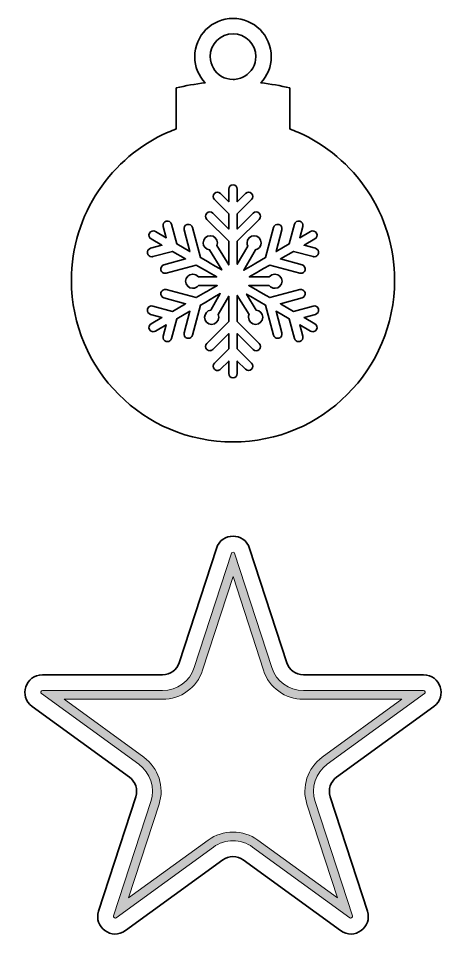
# Model space of a CAD drawing. Extents: x 49 to 2005, y -1071 to -24.
# Drawn here: x 826 to 1224, y -1021 to -167 of the extents above; entities that cross this region are included whole.
import ezdxf

# ---------------------------------------------------------------- set-up
doc = ezdxf.new("R2010")
doc.units = 0
doc.header["$MEASUREMENT"] = 0
doc.layers.add('Layer 1', color=7, linetype='Continuous', lineweight=0)

# ---------------------------------------------------------------- blocks, each defined once
blk = doc.blocks.new('Block_2')
at = {"layer": 'Layer 1', "true_color": 0x010101, "transparency": 33554687}
h = blk.add_hatch(color=18, dxfattribs=at)
h.dxf.hatch_style = 2
edge = h.paths.add_edge_path()
edge.add_spline(control_points=[(1024.84, -661.58), (1023.91, -661.58), (1023.6, -661.96), (1023.39, -662.63), (1023.39, -662.63), (988.96, -768.58), (988.96, -768.58), (984.81, -781.35), (973.01, -789.93), (959.58, -789.93), (959.58, -789.93), (848.18, -789.93), (848.18, -789.93), (847.47, -789.93), (847.01, -790.1), (846.72, -790.98), (846.44, -791.87), (846.71, -792.28), (847.28, -792.69), (847.28, -792.69), (937.41, -858.18), (937.41, -858.18), (948.26, -866.07), (952.77, -879.94), (948.63, -892.71), (948.63, -892.71), (914.2, -998.67), (914.2, -998.67), (913.97, -999.38), (914.11, -999.67), (914.3, -999.92), (914.69, -1000.46), (915.3, -1000.74), (915.71, -1000.74), (915.8, -1000.74), (916.05, -1000.74), (916.55, -1000.37), (916.55, -1000.37), (1006.68, -934.89), (1006.68, -934.89), (1011.99, -931.03), (1018.27, -928.99), (1024.84, -928.99), (1031.41, -928.99), (1037.68, -931.03), (1043, -934.89), (1043, -934.89), (1133.12, -1000.37), (1133.12, -1000.37), (1133.63, -1000.74), (1133.88, -1000.74), (1133.97, -1000.74), (1134.37, -1000.74), (1134.99, -1000.46), (1135.38, -999.92), (1135.56, -999.67), (1135.71, -999.38), (1135.47, -998.66), (1135.47, -998.66), (1101.05, -892.71), (1101.05, -892.71), (1096.9, -879.94), (1101.41, -866.07), (1112.27, -858.18), (1112.27, -858.18), (1202.4, -792.69), (1202.4, -792.69), (1202.97, -792.28), (1203.24, -791.87), (1202.96, -790.99), (1202.67, -790.1), (1202.2, -789.93), (1201.5, -789.93), (1201.5, -789.93), (1090.09, -789.93), (1090.09, -789.93), (1076.67, -789.93), (1064.86, -781.35), (1060.72, -768.58), (1060.72, -768.58), (1026.29, -662.63), (1026.29, -662.63), (1026.08, -661.96), (1025.77, -661.58), (1024.84, -661.58), (1024.84, -661.58), (1024.84, -661.58), (1024.84, -661.58)], knot_values=[0, 0, 0, 0, 1, 1, 1, 2, 2, 2, 3, 3, 3, 4, 4, 4, 5, 5, 5, 6, 6, 6, 7, 7, 7, 8, 8, 8, 9, 9, 9, 10, 10, 10, 11, 11, 11, 12, 12, 12, 13, 13, 13, 14, 14, 14, 15, 15, 15, 16, 16, 16, 17, 17, 17, 18, 18, 18, 19, 19, 19, 20, 20, 20, 21, 21, 21, 22, 22, 22, 23, 23, 23, 24, 24, 24, 25, 25, 25, 26, 26, 26, 27, 27, 27, 28, 28, 28, 29, 29, 29, 29], degree=3, periodic=0)
edge = h.paths.add_edge_path()
edge.add_spline(control_points=[(1024.84, -684.25), (1024.84, -684.25), (1053.05, -771.07), (1053.05, -771.07), (1058.28, -787.17), (1073.17, -797.99), (1090.09, -797.99), (1090.09, -797.99), (1181.39, -797.99), (1181.39, -797.99), (1181.39, -797.99), (1107.53, -851.65), (1107.53, -851.65), (1093.84, -861.6), (1088.15, -879.1), (1093.38, -895.2), (1093.38, -895.2), (1121.59, -982.03), (1121.59, -982.03), (1121.59, -982.03), (1047.74, -928.37), (1047.74, -928.37), (1041.04, -923.5), (1033.12, -920.93), (1024.84, -920.93), (1016.56, -920.93), (1008.64, -923.5), (1001.94, -928.37), (1001.94, -928.37), (928.08, -982.03), (928.08, -982.03), (928.08, -982.03), (956.3, -895.2), (956.3, -895.2), (961.52, -879.1), (955.84, -861.6), (942.14, -851.65), (942.14, -851.65), (868.28, -797.99), (868.28, -797.99), (868.28, -797.99), (959.58, -797.99), (959.58, -797.99), (976.51, -797.99), (991.4, -787.17), (996.63, -771.08), (996.63, -771.08), (1024.84, -684.25), (1024.84, -684.25)], knot_values=[0, 0, 0, 0, 1, 1, 1, 2, 2, 2, 3, 3, 3, 4, 4, 4, 5, 5, 5, 6, 6, 6, 7, 7, 7, 8, 8, 8, 9, 9, 9, 10, 10, 10, 11, 11, 11, 12, 12, 12, 13, 13, 13, 14, 14, 14, 15, 15, 15, 16, 16, 16, 16], degree=3, periodic=0)
edge.add_line((1024.84, -684.25), (1024.84, -684.25))
at = {"layer": 'Layer 1', "color": 240, "lineweight": 35, "true_color": 0xed2224}
blk.add_open_spline([(1040.25, -658.1), (1040.25, -658.1), (1074.68, -764.05), (1074.68, -764.05), (1076.85, -770.73), (1083.07, -775.25), (1090.1, -775.25), (1090.1, -775.25), (1201.5, -775.25), (1201.5, -775.25), (1217.2, -775.25), (1223.73, -795.34), (1211.03, -804.57), (1211.03, -804.57), (1120.9, -870.05), (1120.9, -870.05), (1115.22, -874.18), (1112.84, -881.5), (1115.01, -888.18), (1115.01, -888.18), (1149.44, -994.13), (1149.44, -994.13), (1154.29, -1009.06), (1137.2, -1021.48), (1124.5, -1012.25), (1124.5, -1012.25), (1034.37, -946.77), (1034.37, -946.77), (1028.68, -942.64), (1020.99, -942.64), (1015.31, -946.77), (1015.31, -946.77), (925.18, -1012.25), (925.18, -1012.25), (912.48, -1021.48), (895.39, -1009.06), (900.24, -994.13), (900.24, -994.13), (934.67, -888.18), (934.67, -888.18), (936.84, -881.5), (934.46, -874.18), (928.78, -870.05), (928.78, -870.05), (838.65, -804.57), (838.65, -804.57), (825.95, -795.34), (832.47, -775.25), (848.18, -775.25), (848.18, -775.25), (959.58, -775.25), (959.58, -775.25), (966.6, -775.25), (972.83, -770.73), (975, -764.05), (975, -764.05), (1009.42, -658.1), (1009.42, -658.1), (1014.28, -643.16), (1035.4, -643.16), (1040.25, -658.1)], degree=3, knots=[0, 0, 0, 0, 1, 1, 1, 2, 2, 2, 3, 3, 3, 4, 4, 4, 5, 5, 5, 6, 6, 6, 7, 7, 7, 8, 8, 8, 9, 9, 9, 10, 10, 10, 11, 11, 11, 12, 12, 12, 13, 13, 13, 14, 14, 14, 15, 15, 15, 16, 16, 16, 17, 17, 17, 18, 18, 18, 19, 19, 19, 20, 20, 20, 20], dxfattribs=at)
at = {"layer": 'Layer 1'}
for points, knots in [([(1024.84, -661.58), (1023.91, -661.58), (1023.6, -661.96), (1023.39, -662.63), (1023.39, -662.63), (988.96, -768.58), (988.96, -768.58), (984.81, -781.35), (973.01, -789.93), (959.58, -789.93), (959.58, -789.93), (848.18, -789.93), (848.18, -789.93), (847.47, -789.93), (847.01, -790.1), (846.72, -790.98), (846.44, -791.87), (846.71, -792.28), (847.28, -792.69), (847.28, -792.69), (937.41, -858.18), (937.41, -858.18), (948.26, -866.07), (952.77, -879.94), (948.63, -892.71), (948.63, -892.71), (914.2, -998.67), (914.2, -998.67), (913.97, -999.38), (914.11, -999.67), (914.3, -999.92), (914.69, -1000.46), (915.3, -1000.74), (915.71, -1000.74), (915.8, -1000.74), (916.05, -1000.74), (916.55, -1000.37), (916.55, -1000.37), (1006.68, -934.89), (1006.68, -934.89), (1011.99, -931.03), (1018.27, -928.99), (1024.84, -928.99), (1031.41, -928.99), (1037.68, -931.03), (1043, -934.89), (1043, -934.89), (1133.12, -1000.37), (1133.12, -1000.37), (1133.63, -1000.74), (1133.88, -1000.74), (1133.97, -1000.74), (1134.37, -1000.74), (1134.99, -1000.46), (1135.38, -999.92), (1135.56, -999.67), (1135.71, -999.38), (1135.47, -998.66), (1135.47, -998.66), (1101.05, -892.71), (1101.05, -892.71), (1096.9, -879.94), (1101.41, -866.07), (1112.27, -858.18), (1112.27, -858.18), (1202.4, -792.69), (1202.4, -792.69), (1202.97, -792.28), (1203.24, -791.87), (1202.96, -790.99), (1202.67, -790.1), (1202.2, -789.93), (1201.5, -789.93), (1201.5, -789.93), (1090.09, -789.93), (1090.09, -789.93), (1076.67, -789.93), (1064.86, -781.35), (1060.72, -768.58), (1060.72, -768.58), (1026.29, -662.63), (1026.29, -662.63), (1026.08, -661.96), (1025.77, -661.58), (1024.84, -661.58), (1024.84, -661.58), (1024.84, -661.58), (1024.84, -661.58)], [0, 0, 0, 0, 1, 1, 1, 2, 2, 2, 3, 3, 3, 4, 4, 4, 5, 5, 5, 6, 6, 6, 7, 7, 7, 8, 8, 8, 9, 9, 9, 10, 10, 10, 11, 11, 11, 12, 12, 12, 13, 13, 13, 14, 14, 14, 15, 15, 15, 16, 16, 16, 17, 17, 17, 18, 18, 18, 19, 19, 19, 20, 20, 20, 21, 21, 21, 22, 22, 22, 23, 23, 23, 24, 24, 24, 25, 25, 25, 26, 26, 26, 27, 27, 27, 28, 28, 28, 29, 29, 29, 29]), ([(1024.84, -684.25), (1024.84, -684.25), (1053.05, -771.07), (1053.05, -771.07), (1058.28, -787.17), (1073.17, -797.99), (1090.09, -797.99), (1090.09, -797.99), (1181.39, -797.99), (1181.39, -797.99), (1181.39, -797.99), (1107.53, -851.65), (1107.53, -851.65), (1093.84, -861.6), (1088.15, -879.1), (1093.38, -895.2), (1093.38, -895.2), (1121.59, -982.03), (1121.59, -982.03), (1121.59, -982.03), (1047.74, -928.37), (1047.74, -928.37), (1041.04, -923.5), (1033.12, -920.93), (1024.84, -920.93), (1016.56, -920.93), (1008.64, -923.5), (1001.94, -928.37), (1001.94, -928.37), (928.08, -982.03), (928.08, -982.03), (928.08, -982.03), (956.3, -895.2), (956.3, -895.2), (961.52, -879.1), (955.84, -861.6), (942.14, -851.65), (942.14, -851.65), (868.28, -797.99), (868.28, -797.99), (868.28, -797.99), (959.58, -797.99), (959.58, -797.99), (976.51, -797.99), (991.4, -787.17), (996.63, -771.08), (996.63, -771.08), (1024.84, -684.25), (1024.84, -684.25)], [0, 0, 0, 0, 1, 1, 1, 2, 2, 2, 3, 3, 3, 4, 4, 4, 5, 5, 5, 6, 6, 6, 7, 7, 7, 8, 8, 8, 9, 9, 9, 10, 10, 10, 11, 11, 11, 12, 12, 12, 13, 13, 13, 14, 14, 14, 15, 15, 15, 16, 16, 16, 16])]:
    blk.add_open_spline(points, degree=3, knots=knots, dxfattribs=at)

msp = doc.modelspace()

# ---------------------------------------------------------------- linework, layer by layer
at = {"layer": 'Layer 1', "color": 240, "lineweight": 35, "true_color": 0xed2224}
for points, knots in [([(1084.98, -272.58), (1082.52, -271.5), (1080.03, -270.48), (1077.51, -269.54), (1077.51, -269.54), (1077.51, -231.58), (1077.51, -231.58), (1068.76, -229.49), (1059.81, -227.91), (1050.69, -226.87), (1056.65, -220.53), (1060.3, -212), (1060.3, -202.63), (1060.3, -183.08), (1044.39, -167.17), (1024.84, -167.17), (1005.29, -167.17), (989.38, -183.08), (989.38, -202.63), (989.38, -212), (993.03, -220.53), (998.99, -226.87), (989.88, -227.91), (980.92, -229.49), (972.17, -231.58), (972.17, -231.58), (972.17, -269.54), (972.17, -269.54), (969.64, -270.48), (967.16, -271.5), (964.7, -272.58), (911.93, -295.74), (875.08, -348.45), (875.08, -409.77), (875.08, -492.48), (942.13, -559.53), (1024.84, -559.53), (1107.55, -559.53), (1174.6, -492.48), (1174.6, -409.77), (1174.6, -348.45), (1137.74, -295.74), (1084.98, -272.58)], [0, 0, 0, 0, 1, 1, 1, 2, 2, 2, 3, 3, 3, 4, 4, 4, 5, 5, 5, 6, 6, 6, 7, 7, 7, 8, 8, 8, 9, 9, 9, 10, 10, 10, 11, 11, 11, 12, 12, 12, 13, 13, 13, 14, 14, 14, 14]), ([(1024.84, -181.41), (1036.5, -181.41), (1045.98, -190.89), (1045.98, -202.55), (1045.98, -210.25), (1041.84, -217.01), (1035.67, -220.71), (1032.5, -222.61), (1028.79, -223.7), (1024.84, -223.7), (1020.98, -223.7), (1017.37, -222.66), (1014.25, -220.85), (1007.94, -217.19), (1003.7, -210.36), (1003.7, -202.55), (1003.7, -190.89), (1013.18, -181.41), (1024.84, -181.41)], [0, 0, 0, 0, 1, 1, 1, 2, 2, 2, 3, 3, 3, 4, 4, 4, 5, 5, 5, 6, 6, 6, 6]), ([(1088.83, -395.4), (1090.96, -395.97), (1092.21, -398.15), (1091.64, -400.28), (1091.17, -402.06), (1089.56, -403.23), (1087.8, -403.24), (1087.46, -403.24), (1087.11, -403.19), (1086.76, -403.1), (1086.76, -403.1), (1058.96, -395.65), (1058.96, -395.65), (1058.96, -395.65), (1053.23, -398.96), (1053.23, -398.96), (1053.23, -398.96), (1048.4, -401.74), (1048.4, -401.74), (1048.4, -401.74), (1047.52, -402.25), (1047.52, -402.25), (1047.52, -402.25), (1039.89, -406.66), (1039.89, -406.66), (1039.89, -406.66), (1058.51, -406.66), (1058.51, -406.66), (1059.71, -405.08), (1061.6, -404.07), (1063.73, -404.07), (1067.36, -404.07), (1070.31, -407.01), (1070.31, -410.64), (1070.31, -414.27), (1067.36, -417.21), (1063.73, -417.21), (1061.6, -417.21), (1059.71, -416.2), (1058.51, -414.62), (1058.51, -414.62), (1039.51, -414.62), (1039.51, -414.62), (1039.51, -414.62), (1047.52, -419.24), (1047.52, -419.24), (1047.52, -419.24), (1048.42, -419.76), (1048.42, -419.76), (1048.42, -419.76), (1055.71, -423.97), (1055.71, -423.97), (1055.71, -423.97), (1058.96, -425.85), (1058.96, -425.85), (1058.96, -425.85), (1086.76, -418.39), (1086.76, -418.39), (1088.89, -417.82), (1091.07, -419.09), (1091.64, -421.21), (1092.21, -423.34), (1090.95, -425.52), (1088.83, -426.09), (1088.83, -426.09), (1068.72, -431.48), (1068.72, -431.48), (1068.72, -431.48), (1080.98, -438.56), (1080.98, -438.56), (1080.98, -438.56), (1099.17, -433.68), (1099.17, -433.68), (1101.3, -433.11), (1103.48, -434.38), (1104.05, -436.5), (1104.62, -438.63), (1103.36, -440.81), (1101.23, -441.38), (1101.23, -441.38), (1090.74, -444.2), (1090.74, -444.2), (1090.74, -444.2), (1100.81, -450.01), (1100.81, -450.01), (1102.72, -451.11), (1103.37, -453.55), (1102.27, -455.45), (1101.53, -456.73), (1100.19, -457.45), (1098.81, -457.45), (1098.14, -457.45), (1097.45, -457.27), (1096.83, -456.91), (1096.83, -456.91), (1086.76, -451.1), (1086.76, -451.1), (1086.76, -451.1), (1089.57, -461.59), (1089.57, -461.59), (1090.14, -463.71), (1088.88, -465.9), (1086.75, -466.47), (1086.41, -466.56), (1086.06, -466.61), (1085.72, -466.61), (1083.96, -466.61), (1082.35, -465.43), (1081.87, -463.65), (1081.87, -463.65), (1077, -445.46), (1077, -445.46), (1077, -445.46), (1064.74, -438.39), (1064.74, -438.39), (1064.74, -438.39), (1070.12, -458.49), (1070.12, -458.49), (1070.69, -460.62), (1069.44, -462.8), (1067.31, -463.37), (1066.97, -463.46), (1066.61, -463.51), (1066.28, -463.51), (1064.52, -463.51), (1062.9, -462.34), (1062.43, -460.55), (1062.43, -460.55), (1054.98, -432.75), (1054.98, -432.75), (1054.98, -432.75), (1049.79, -429.76), (1049.79, -429.76), (1049.79, -429.76), (1044.44, -426.67), (1044.44, -426.67), (1044.44, -426.67), (1043.53, -426.14), (1043.53, -426.14), (1043.53, -426.14), (1037.39, -422.6), (1037.39, -422.6), (1037.39, -422.6), (1046.45, -437.47), (1046.45, -437.47), (1049.77, -437.8), (1052.36, -440.6), (1052.36, -444.01), (1052.36, -447.64), (1049.41, -450.58), (1045.78, -450.58), (1042.15, -450.58), (1039.21, -447.64), (1039.21, -444.01), (1039.21, -443.16), (1039.37, -442.35), (1039.67, -441.61), (1039.67, -441.61), (1028.82, -423.83), (1028.82, -423.83), (1028.82, -423.83), (1028.82, -447.85), (1028.82, -447.85), (1028.82, -447.85), (1049.18, -468.2), (1049.18, -468.2), (1050.73, -469.76), (1050.73, -472.28), (1049.18, -473.83), (1047.62, -475.39), (1045.1, -475.39), (1043.54, -473.83), (1043.54, -473.83), (1028.82, -459.12), (1028.82, -459.12), (1028.82, -459.12), (1028.82, -473.27), (1028.82, -473.27), (1028.82, -473.27), (1042.14, -486.59), (1042.14, -486.59), (1043.7, -488.14), (1043.7, -490.67), (1042.14, -492.23), (1040.58, -493.78), (1038.06, -493.78), (1036.5, -492.23), (1036.5, -492.23), (1028.82, -484.55), (1028.82, -484.55), (1028.82, -484.55), (1028.82, -496.17), (1028.82, -496.17), (1028.82, -498.37), (1027.04, -500.15), (1024.84, -500.15), (1022.64, -500.15), (1020.86, -498.37), (1020.86, -496.17), (1020.86, -496.17), (1020.86, -484.55), (1020.86, -484.55), (1020.86, -484.55), (1013.18, -492.23), (1013.18, -492.23), (1012.4, -493), (1011.38, -493.39), (1010.36, -493.39), (1009.34, -493.39), (1008.32, -493), (1007.54, -492.23), (1005.98, -490.67), (1005.98, -488.14), (1007.54, -486.59), (1007.54, -486.59), (1020.86, -473.27), (1020.86, -473.27), (1020.86, -473.27), (1020.86, -459.12), (1020.86, -459.12), (1020.86, -459.12), (1006.14, -473.83), (1006.14, -473.83), (1005.36, -474.61), (1004.34, -475), (1003.32, -475), (1002.3, -475), (1001.28, -474.61), (1000.5, -473.83), (998.95, -472.28), (998.95, -469.76), (1000.5, -468.2), (1000.5, -468.2), (1020.86, -447.84), (1020.86, -447.84), (1020.86, -447.84), (1020.86, -424.57), (1020.86, -424.57), (1020.86, -424.57), (1011.1, -441.46), (1011.1, -441.46), (1011.43, -442.24), (1011.62, -443.1), (1011.62, -444.01), (1011.62, -447.64), (1008.67, -450.58), (1005.04, -450.58), (1001.41, -450.58), (998.46, -447.64), (998.46, -444.01), (998.46, -440.65), (1000.97, -437.9), (1004.21, -437.49), (1004.21, -437.49), (1013.07, -422.14), (1013.07, -422.14), (1013.07, -422.14), (1006.14, -426.15), (1006.14, -426.15), (1006.14, -426.15), (1005.29, -426.63), (1005.29, -426.63), (1005.29, -426.63), (998.06, -430.81), (998.06, -430.81), (998.06, -430.81), (994.7, -432.75), (994.7, -432.75), (994.7, -432.75), (987.25, -460.55), (987.25, -460.55), (986.77, -462.33), (985.17, -463.51), (983.41, -463.51), (983.07, -463.51), (982.72, -463.46), (982.37, -463.37), (980.25, -462.8), (978.98, -460.61), (979.55, -458.49), (979.55, -458.49), (984.94, -438.39), (984.94, -438.39), (984.94, -438.39), (972.69, -445.46), (972.69, -445.46), (972.69, -445.46), (967.81, -463.65), (967.81, -463.65), (967.33, -465.43), (965.72, -466.61), (963.96, -466.61), (963.62, -466.61), (963.28, -466.56), (962.93, -466.47), (960.8, -465.9), (959.54, -463.71), (960.11, -461.58), (960.11, -461.58), (962.92, -451.1), (962.92, -451.1), (962.92, -451.1), (952.86, -456.91), (952.86, -456.91), (952.23, -457.27), (951.54, -457.45), (950.87, -457.45), (949.49, -457.45), (948.15, -456.73), (947.41, -455.45), (946.31, -453.54), (946.96, -451.11), (948.87, -450), (948.87, -450), (958.94, -444.2), (958.94, -444.2), (958.94, -444.2), (948.45, -441.38), (948.45, -441.38), (946.32, -440.81), (945.06, -438.63), (945.63, -436.5), (946.2, -434.38), (948.38, -433.11), (950.51, -433.68), (950.51, -433.68), (968.7, -438.56), (968.7, -438.56), (968.7, -438.56), (980.96, -431.48), (980.96, -431.48), (980.96, -431.48), (960.85, -426.09), (960.85, -426.09), (958.72, -425.52), (957.46, -423.34), (958.03, -421.21), (958.6, -419.09), (960.79, -417.82), (962.91, -418.39), (962.91, -418.39), (990.72, -425.84), (990.72, -425.84), (990.72, -425.84), (999.41, -420.83), (999.41, -420.83), (999.41, -420.83), (1001.25, -419.77), (1001.25, -419.77), (1001.25, -419.77), (1002.18, -419.23), (1002.18, -419.23), (1002.18, -419.23), (1010.17, -414.62), (1010.17, -414.62), (1010.17, -414.62), (992.74, -414.62), (992.74, -414.62), (991.53, -416.2), (989.64, -417.21), (987.51, -417.21), (983.88, -417.21), (980.93, -414.27), (980.93, -410.64), (980.93, -407.01), (983.88, -404.07), (987.51, -404.07), (989.64, -404.07), (991.53, -405.08), (992.74, -406.66), (992.74, -406.66), (1009.79, -406.66), (1009.79, -406.66), (1009.79, -406.66), (1002.14, -402.24), (1002.14, -402.24), (1002.14, -402.24), (1001.31, -401.76), (1001.31, -401.76), (1001.31, -401.76), (992.9, -396.9), (992.9, -396.9), (992.9, -396.9), (990.72, -395.65), (990.72, -395.65), (990.72, -395.65), (962.92, -403.1), (962.92, -403.1), (962.57, -403.19), (962.22, -403.24), (961.88, -403.24), (960.12, -403.24), (958.51, -402.06), (958.04, -400.28), (957.47, -398.15), (958.73, -395.97), (960.85, -395.4), (960.85, -395.4), (980.96, -390.01), (980.96, -390.01), (980.96, -390.01), (968.7, -382.94), (968.7, -382.94), (968.7, -382.94), (950.51, -387.81), (950.51, -387.81), (950.16, -387.9), (949.82, -387.95), (949.47, -387.95), (947.72, -387.95), (946.11, -386.77), (945.63, -384.99), (945.06, -382.86), (946.32, -380.68), (948.45, -380.11), (948.45, -380.11), (958.94, -377.3), (958.94, -377.3), (958.94, -377.3), (948.87, -371.49), (948.87, -371.49), (946.96, -370.39), (946.31, -367.95), (947.41, -366.04), (948.52, -364.14), (950.95, -363.49), (952.86, -364.59), (952.86, -364.59), (962.92, -370.4), (962.92, -370.4), (962.92, -370.4), (960.11, -359.91), (960.11, -359.91), (959.54, -357.78), (960.8, -355.59), (962.93, -355.03), (965.05, -354.45), (967.24, -355.72), (967.81, -357.84), (967.81, -357.84), (972.69, -376.03), (972.69, -376.03), (972.69, -376.03), (984.94, -383.12), (984.94, -383.12), (984.94, -383.12), (979.55, -363), (979.55, -363), (978.98, -360.88), (980.25, -358.69), (982.37, -358.12), (984.5, -357.55), (986.68, -358.82), (987.25, -360.94), (987.25, -360.94), (994.7, -388.74), (994.7, -388.74), (994.7, -388.74), (999.51, -391.52), (999.51, -391.52), (999.51, -391.52), (1005.23, -394.83), (1005.23, -394.83), (1005.23, -394.83), (1006.16, -395.36), (1006.16, -395.36), (1006.16, -395.36), (1014.37, -400.1), (1014.37, -400.1), (1014.37, -400.1), (1003.1, -381.61), (1003.1, -381.61), (999.78, -381.28), (997.19, -378.48), (997.19, -375.07), (997.19, -371.44), (1000.14, -368.49), (1003.77, -368.49), (1007.4, -368.49), (1010.34, -371.44), (1010.34, -375.07), (1010.34, -375.92), (1010.18, -376.72), (1009.89, -377.47), (1009.89, -377.47), (1020.86, -395.46), (1020.86, -395.46), (1020.86, -395.46), (1020.86, -373.65), (1020.86, -373.65), (1020.86, -373.65), (1000.5, -353.29), (1000.5, -353.29), (998.95, -351.74), (998.95, -349.21), (1000.5, -347.66), (1002.06, -346.1), (1004.58, -346.1), (1006.14, -347.66), (1006.14, -347.66), (1020.86, -362.38), (1020.86, -362.38), (1020.86, -362.38), (1020.86, -348.22), (1020.86, -348.22), (1020.86, -348.22), (1007.54, -334.91), (1007.54, -334.91), (1005.98, -333.35), (1005.98, -330.83), (1007.54, -329.27), (1009.1, -327.72), (1011.62, -327.72), (1013.18, -329.27), (1013.18, -329.27), (1020.86, -336.95), (1020.86, -336.95), (1020.86, -336.95), (1020.86, -325.33), (1020.86, -325.33), (1020.86, -323.13), (1022.64, -321.35), (1024.84, -321.35), (1027.04, -321.35), (1028.82, -323.13), (1028.82, -325.33), (1028.82, -325.33), (1028.82, -336.95), (1028.82, -336.95), (1028.82, -336.95), (1036.5, -329.27), (1036.5, -329.27), (1038.06, -327.72), (1040.58, -327.72), (1042.14, -329.27), (1043.7, -330.83), (1043.7, -333.35), (1042.14, -334.91), (1042.14, -334.91), (1028.82, -348.22), (1028.82, -348.22), (1028.82, -348.22), (1028.82, -362.37), (1028.82, -362.37), (1028.82, -362.37), (1043.54, -347.66), (1043.54, -347.66), (1045.1, -346.1), (1047.62, -346.1), (1049.18, -347.66), (1050.73, -349.21), (1050.73, -351.74), (1049.18, -353.29), (1049.18, -353.29), (1028.82, -373.65), (1028.82, -373.65), (1028.82, -373.65), (1028.82, -394.86), (1028.82, -394.86), (1028.82, -394.86), (1038.55, -378.01), (1038.55, -378.01), (1038.1, -377.12), (1037.85, -376.13), (1037.85, -375.07), (1037.85, -371.44), (1040.8, -368.49), (1044.43, -368.49), (1048.06, -368.49), (1051, -371.44), (1051, -375.07), (1051, -378.27), (1048.73, -380.92), (1045.71, -381.52), (1045.71, -381.52), (1034.81, -400.39), (1034.81, -400.39), (1034.81, -400.39), (1034.99, -400.29), (1034.99, -400.29), (1034.99, -400.29), (1043.55, -395.34), (1043.55, -395.34), (1043.55, -395.34), (1044.44, -394.83), (1044.44, -394.83), (1044.44, -394.83), (1051.18, -390.94), (1051.18, -390.94), (1051.18, -390.94), (1054.98, -388.74), (1054.98, -388.74), (1054.98, -388.74), (1062.43, -360.94), (1062.43, -360.94), (1063, -358.82), (1065.18, -357.55), (1067.31, -358.12), (1069.43, -358.69), (1070.69, -360.88), (1070.12, -363.01), (1070.12, -363.01), (1064.74, -383.12), (1064.74, -383.12), (1064.74, -383.12), (1077, -376.03), (1077, -376.03), (1077, -376.03), (1081.87, -357.84), (1081.87, -357.84), (1082.44, -355.72), (1084.62, -354.45), (1086.75, -355.03), (1088.88, -355.59), (1090.14, -357.78), (1089.57, -359.91), (1089.57, -359.91), (1086.76, -370.4), (1086.76, -370.4), (1086.76, -370.4), (1096.83, -364.59), (1096.83, -364.59), (1098.73, -363.49), (1101.17, -364.14), (1102.27, -366.04), (1103.37, -367.95), (1102.72, -370.39), (1100.81, -371.49), (1100.81, -371.49), (1090.74, -377.3), (1090.74, -377.3), (1090.74, -377.3), (1101.23, -380.11), (1101.23, -380.11), (1103.36, -380.68), (1104.62, -382.86), (1104.05, -384.99), (1103.57, -386.77), (1101.96, -387.95), (1100.21, -387.95), (1099.86, -387.95), (1099.51, -387.9), (1099.17, -387.81), (1099.17, -387.81), (1080.98, -382.94), (1080.98, -382.94), (1080.98, -382.94), (1068.72, -390.01), (1068.72, -390.01), (1068.72, -390.01), (1088.83, -395.4), (1088.83, -395.4)], [0, 0, 0, 0, 1, 1, 1, 2, 2, 2, 3, 3, 3, 4, 4, 4, 5, 5, 5, 6, 6, 6, 7, 7, 7, 8, 8, 8, 9, 9, 9, 10, 10, 10, 11, 11, 11, 12, 12, 12, 13, 13, 13, 14, 14, 14, 15, 15, 15, 16, 16, 16, 17, 17, 17, 18, 18, 18, 19, 19, 19, 20, 20, 20, 21, 21, 21, 22, 22, 22, 23, 23, 23, 24, 24, 24, 25, 25, 25, 26, 26, 26, 27, 27, 27, 28, 28, 28, 29, 29, 29, 30, 30, 30, 31, 31, 31, 32, 32, 32, 33, 33, 33, 34, 34, 34, 35, 35, 35, 36, 36, 36, 37, 37, 37, 38, 38, 38, 39, 39, 39, 40, 40, 40, 41, 41, 41, 42, 42, 42, 43, 43, 43, 44, 44, 44, 45, 45, 45, 46, 46, 46, 47, 47, 47, 48, 48, 48, 49, 49, 49, 50, 50, 50, 51, 51, 51, 52, 52, 52, 53, 53, 53, 54, 54, 54, 55, 55, 55, 56, 56, 56, 57, 57, 57, 58, 58, 58, 59, 59, 59, 60, 60, 60, 61, 61, 61, 62, 62, 62, 63, 63, 63, 64, 64, 64, 65, 65, 65, 66, 66, 66, 67, 67, 67, 68, 68, 68, 69, 69, 69, 70, 70, 70, 71, 71, 71, 72, 72, 72, 73, 73, 73, 74, 74, 74, 75, 75, 75, 76, 76, 76, 77, 77, 77, 78, 78, 78, 79, 79, 79, 80, 80, 80, 81, 81, 81, 82, 82, 82, 83, 83, 83, 84, 84, 84, 85, 85, 85, 86, 86, 86, 87, 87, 87, 88, 88, 88, 89, 89, 89, 90, 90, 90, 91, 91, 91, 92, 92, 92, 93, 93, 93, 94, 94, 94, 95, 95, 95, 96, 96, 96, 97, 97, 97, 98, 98, 98, 99, 99, 99, 100, 100, 100, 101, 101, 101, 102, 102, 102, 103, 103, 103, 104, 104, 104, 105, 105, 105, 106, 106, 106, 107, 107, 107, 108, 108, 108, 109, 109, 109, 110, 110, 110, 111, 111, 111, 112, 112, 112, 113, 113, 113, 114, 114, 114, 115, 115, 115, 116, 116, 116, 117, 117, 117, 118, 118, 118, 119, 119, 119, 120, 120, 120, 121, 121, 121, 122, 122, 122, 123, 123, 123, 124, 124, 124, 125, 125, 125, 126, 126, 126, 127, 127, 127, 128, 128, 128, 129, 129, 129, 130, 130, 130, 131, 131, 131, 132, 132, 132, 133, 133, 133, 134, 134, 134, 135, 135, 135, 136, 136, 136, 137, 137, 137, 138, 138, 138, 139, 139, 139, 140, 140, 140, 141, 141, 141, 142, 142, 142, 143, 143, 143, 144, 144, 144, 145, 145, 145, 146, 146, 146, 147, 147, 147, 148, 148, 148, 149, 149, 149, 150, 150, 150, 151, 151, 151, 152, 152, 152, 153, 153, 153, 154, 154, 154, 155, 155, 155, 156, 156, 156, 157, 157, 157, 158, 158, 158, 159, 159, 159, 160, 160, 160, 161, 161, 161, 162, 162, 162, 163, 163, 163, 164, 164, 164, 165, 165, 165, 166, 166, 166, 167, 167, 167, 168, 168, 168, 169, 169, 169, 170, 170, 170, 171, 171, 171, 172, 172, 172, 173, 173, 173, 174, 174, 174, 175, 175, 175, 176, 176, 176, 177, 177, 177, 178, 178, 178, 179, 179, 179, 180, 180, 180, 181, 181, 181, 182, 182, 182, 183, 183, 183, 184, 184, 184, 185, 185, 185, 186, 186, 186, 187, 187, 187, 188, 188, 188, 189, 189, 189, 190, 190, 190, 191, 191, 191, 192, 192, 192, 193, 193, 193, 194, 194, 194, 195, 195, 195, 196, 196, 196, 197, 197, 197, 198, 198, 198, 199, 199, 199, 200, 200, 200, 201, 201, 201, 202, 202, 202, 203, 203, 203, 204, 204, 204, 205, 205, 205, 206, 206, 206, 207, 207, 207, 208, 208, 208, 209, 209, 209, 210, 210, 210, 211, 211, 211, 212, 212, 212, 213, 213, 213, 214, 214, 214, 215, 215, 215, 216, 216, 216, 217, 217, 217, 217])]:
    msp.add_open_spline(points, degree=3, knots=knots, dxfattribs=at)

# ---------------------------------------------------------------- block references
at = {"layer": 'Layer 1'}
msp.add_blockref('Block_2', (0, 0), dxfattribs=at)

doc.saveas('drawing.dxf')
